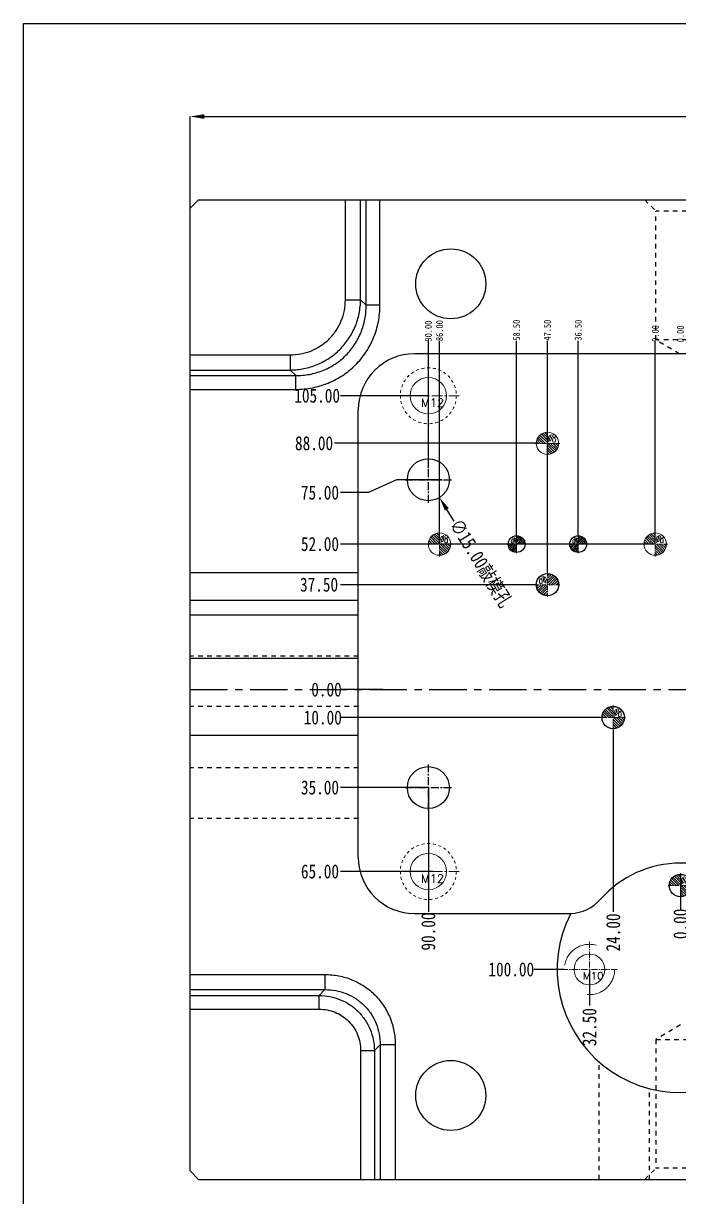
# Model space of a CAD drawing. Header units: millimetres. Extents: x 4 to 4769, y -754 to 1427.
# Drawn here: x 2815.1 to 3049.6, y 30.1 to 449.9 of the extents above; entities that cross this region are included whole.
import ezdxf
from ezdxf.enums import TextEntityAlignment as Align

# ---------------------------------------------------------------- set-up
doc = ezdxf.new("R2010")
doc.units = ezdxf.units.MM
doc.header["$LTSCALE"] = 16.335
doc.header["$PDMODE"] = 3
doc.header["$PDSIZE"] = 0.3125
doc.linetypes.add('CENTER', pattern=[0.6, 0.375, -0.075, 0.075, -0.075])
doc.linetypes.add('HIDDEN', pattern=[0.2, 0.1, -0.1])
doc.layers.get('0').update_dxf_attribs({"linetype": 'CONTINUOUS'})
doc.layers.get('Defpoints').update_dxf_attribs({"linetype": 'CONTINUOUS'})
doc.layers.add('DEFAULT_2', color=8, linetype='HIDDEN')
for name, color, linetype, lineweight in [('dim', 82, 'CONTINUOUS', 9), ('epin', 13, 'CONTINUOUS', 9), ('screw', 33, 'CONTINUOUS', 13)]:
    doc.layers.add(name, color=color, linetype=linetype, lineweight=lineweight)
doc.styles.get("Standard").update_dxf_attribs({"font": 'txt', "width": 0.8})
doc.styles.add('TXT', font='txt.shx', dxfattribs={"bigfont": 'gbcbig.shx'})
doc.styles.add('TXT05', font='txt.shx', dxfattribs={"width": 0.5, "bigfont": 'gbcbig.shx'})
doc.dimstyles.get("Standard").update_dxf_attribs({"dimtxt": 0.15625, "dimasz": 0.1875, "dimexe": 0.125, "dimexo": 0.0625, "dimtad": 0, "dimtih": 1, "dimtoh": 1, "dimdsep": 46, "dimtxsty": 'Standard', "dimcen": 0.09, "dimadec": 0, "dimazin": 0, "dimtp": 0.01, "dimtm": 0.01, "dimtfac": 1, "dimtofl": 0, "dimtmove": 0, "dimatfit": 3, "dimfxl": 0, "dimtolj": 1, "dimarcsym": 0})

# ---------------------------------------------------------------- blocks, each defined once
blk = doc.blocks.new('epin_ejp_8')
at = {"layer": 'epin'}
h = blk.add_hatch(dxfattribs=at)
h.set_pattern_fill('_ANSI31', color=123, scale=0.2, angle=90, style=0)
h.set_pattern_definition([(135, (-1217.56114, 35.9661), (-0.4490128, -0.4490128), [])])
h.paths.add_polyline_path([(0, 4, 0.414214), (-4, 0), (0, 0)])
h.paths.add_polyline_path([(4, 0), (0, 0), (0, -4, 0.414214)])
at = {"layer": 'epin', "color": 1, "linetype": 'CENTER', "ltscale": 0.248791}
for p, q in [((0, -4.4), (0, 4.4)), ((-4.4, 0), (4.4, 0))]:
    blk.add_line(p, q, dxfattribs=at)
at = {"layer": 'epin'}
blk.add_circle((0, 0), 4, dxfattribs=at)
at = {"layer": 'epin', "color": 6, "style": 'TXT05', "width": 0.5}
blk.add_text('%%c8', height=2.8, dxfattribs=at).set_placement((0.16, 0.4))
blk = doc.blocks.new('epin_ejp_6')
at = {"layer": 'epin'}
h = blk.add_hatch(dxfattribs=at)
h.set_pattern_fill('_ANSI31', color=123, scale=0.15, angle=90, style=0)
h.set_pattern_definition([(135, (-648.39147, -667.1919), (-0.3367596, -0.3367596), [])])
h.paths.add_polyline_path([(0, 3, 0.4142136), (-3, 0), (0, 0)])
h.paths.add_polyline_path([(3, 0), (0, 0), (0, -3, 0.4142136)])
at = {"layer": 'epin', "color": 1, "linetype": 'CENTER', "ltscale": 0.12}
for p, q in [((-3.3, 0), (3.3, 0)), ((0, -3.3), (0, 3.3))]:
    blk.add_line(p, q, dxfattribs=at)
at = {"layer": 'epin'}
blk.add_circle((0, 0), 3, dxfattribs=at)
at = {"layer": 'epin', "color": 6, "style": 'TXT05', "width": 0.5}
blk.add_text('%%c6', height=2.1, dxfattribs=at).set_placement((0.995, 1.35), align=Align.MIDDLE)
blk = doc.blocks.new('screw_m12_i')
at = {"layer": 'screw', "color": 1, "linetype": 'CENTER', "ltscale": 0.621977}
for p, q in [((0, -11), (0, 11)), ((-11, 0), (11, 0))]:
    blk.add_line(p, q, dxfattribs=at)
at = {"layer": 'screw', "color": 8, "linetype": 'HIDDEN', "ltscale": 0.621977}
blk.add_circle((0, 0), 10, dxfattribs=at)
at = {"layer": 'screw', "color": 33}
blk.add_circle((0, 0), 6.5, dxfattribs=at)
at = {"layer": 'screw', "color": 6, "style": 'TXT'}
blk.add_text('M12', height=3, dxfattribs=at).set_placement((-2.6, -4))
blk = doc.blocks.new('screw_m10_i')
at = {"layer": 'screw', "color": 1, "linetype": 'CENTER', "ltscale": 0.36}
for p, q in [((0, -9.9), (0, 9.9)), ((-9.9, 0), (9.9, 0))]:
    blk.add_line(p, q, dxfattribs=at)
at = {"layer": 'screw', "color": 8, "linetype": 'HIDDEN', "ltscale": 9.144}
blk.add_circle((0, 0), 9, dxfattribs=at)
at = {"layer": 'screw', "color": 33}
blk.add_circle((0, 0), 5.5, dxfattribs=at)
at = {"layer": 'screw', "color": 6, "style": 'TXT'}
blk.add_text('M10', height=2.7, dxfattribs=at).set_placement((-2.34, -3.6))
blk = doc.blocks.new('*D225')
at = {"color": 4, "lineweight": -2, "transparency": 16777216}
blk.add_line((2968.87, 272.03), (2966.23, 276.28), dxfattribs=at)
at = {"color": 4, "transparency": 16777216}
blk.add_solid([(2966.93, 276.72), (2965.52, 275.83), (2963.58, 280.52)], dxfattribs=at)
at = {"layer": 'Defpoints', "color": 0, "transparency": 16777216}
for p in [(2955.65, 293.25), (2963.58, 280.52)]:
    blk.add_point(p, dxfattribs=at)
at = {"color": 6, "transparency": 16777216, "insert": (2978.25, 256.97), "char_height": 5, "attachment_point": 5, "rotation": 301.9169}
blk.add_mtext('\\A1;∅15.00{\\fSimSun|b0|i0|c134|p2;敲模孔}', dxfattribs=at)
blk = doc.blocks.new('*D231')
at = {"color": 4, "lineweight": -2, "transparency": 16777216}
for p, q in [((2874.62, 372.09), (2874.62, 416.66)), ((2879.62, 416.66), (3056.41, 416.66)), ((3219.62, 416.66), (3074.41, 416.66)), ((3224.62, 372.09), (3224.62, 416.66))]:
    blk.add_line(p, q, dxfattribs=at)
at = {"color": 4, "transparency": 16777216}
for points in [[(2879.62, 417.5), (2879.62, 415.83), (2874.62, 416.66)], [(3219.62, 417.5), (3219.62, 415.83), (3224.62, 416.66)]]:
    blk.add_solid(points, dxfattribs=at)
at = {"layer": 'Defpoints', "color": 0, "transparency": 16777216}
for p in [(2874.62, 416.66), (2874.62, 372.09), (3224.62, 372.09)]:
    blk.add_point(p, dxfattribs=at)
at = {"color": 6, "transparency": 16777216, "insert": (3065.41, 416.66), "char_height": 5, "attachment_point": 5}
blk.add_mtext('\\A1;350.00', dxfattribs=at)
blk = doc.blocks.new('*D245')
at = {"color": 4, "lineweight": -2, "transparency": 16777216}
blk.add_line((3049.62, 146.29), (3049.62, 133.18), dxfattribs=at)
at = {"layer": 'Defpoints', "color": 0, "transparency": 16777216}
for p in [(3049.62, 211.89), (3049.62, 146.29), (3049.62, 133.18)]:
    blk.add_point(p, dxfattribs=at)
at = {"color": 6, "transparency": 16777216, "insert": (3049.62, 128.18), "char_height": 5, "attachment_point": 5, "rotation": 90}
blk.add_mtext('\\A1;0.00', dxfattribs=at)
blk = doc.blocks.new('*D247')
at = {"layer": 'Defpoints', "color": 0, "transparency": 16777216}
for p in [(3049.62, 336.49), (3049.62, 336.49), (3049.62, 211.89)]:
    blk.add_point(p, dxfattribs=at)
at = {"layer": 'dim', "color": 6, "transparency": 16777216, "insert": (3049.62, 338.99), "char_height": 2.5, "attachment_point": 5, "rotation": 90}
blk.add_mtext('\\A1;0.00', dxfattribs=at)
blk = doc.blocks.new('*D255')
at = {"color": 4, "lineweight": -2, "transparency": 16777216}
blk.add_line((2943.51, 211.89), (2928.26, 211.89), dxfattribs=at)
at = {"layer": 'Defpoints', "color": 0, "transparency": 16777216}
for p in [(2928.26, 211.89), (2943.51, 211.89), (3049.62, 211.89)]:
    blk.add_point(p, dxfattribs=at)
at = {"color": 6, "transparency": 16777216, "insert": (2923.26, 211.89), "char_height": 5, "attachment_point": 5}
blk.add_mtext('\\A1;0.00', dxfattribs=at)
blk = doc.blocks.new('*D261')
at = {"color": 4, "lineweight": -2, "transparency": 16777216}
blk.add_line((2997.72, 249.38), (2928.26, 249.38), dxfattribs=at)
at = {"layer": 'Defpoints', "color": 0, "transparency": 16777216}
for p in [(2928.26, 249.38), (2997.72, 249.38), (3049.62, 211.89)]:
    blk.add_point(p, dxfattribs=at)
at = {"color": 6, "transparency": 16777216, "insert": (2920.6, 249.38), "char_height": 5, "attachment_point": 5}
blk.add_mtext('\\A1;37.50', dxfattribs=at)
blk = doc.blocks.new('*D262')
at = {"color": 4, "lineweight": -2, "transparency": 16777216}
blk.add_line((3040.62, 263.88), (2928.26, 263.88), dxfattribs=at)
at = {"layer": 'Defpoints', "color": 0, "transparency": 16777216}
for p in [(2928.26, 263.88), (3040.62, 263.88), (3049.62, 211.89)]:
    blk.add_point(p, dxfattribs=at)
at = {"color": 6, "transparency": 16777216, "insert": (2920.93, 263.88), "char_height": 5, "attachment_point": 5}
blk.add_mtext('\\A1;52.00', dxfattribs=at)
blk = doc.blocks.new('*D264')
at = {"color": 4, "lineweight": -2, "transparency": 16777216}
for p, q in [((2948.26, 286.89), (2938.26, 282.26)), ((2964.43, 286.89), (2948.26, 286.89)), ((2938.26, 282.26), (2928.26, 282.26))]:
    blk.add_line(p, q, dxfattribs=at)
at = {"layer": 'Defpoints', "color": 0, "transparency": 16777216}
for p in [(2964.43, 286.89), (2928.26, 282.26), (3049.62, 211.89)]:
    blk.add_point(p, dxfattribs=at)
at = {"color": 6, "transparency": 16777216, "insert": (2920.93, 282.26), "char_height": 5, "attachment_point": 5}
blk.add_mtext('\\A1;75.00', dxfattribs=at)
blk = doc.blocks.new('*D265')
at = {"color": 4, "lineweight": -2, "transparency": 16777216}
blk.add_line((2959.62, 316.89), (2928.26, 316.89), dxfattribs=at)
at = {"layer": 'Defpoints', "color": 0, "transparency": 16777216}
for p in [(2928.26, 316.89), (2959.62, 316.89), (3049.62, 211.89)]:
    blk.add_point(p, dxfattribs=at)
at = {"color": 6, "transparency": 16777216, "insert": (2919.93, 316.89), "char_height": 5, "attachment_point": 5}
blk.add_mtext('\\A1;105.00', dxfattribs=at)
blk = doc.blocks.new('*D266')
at = {"color": 4, "lineweight": -2, "transparency": 16777216}
blk.add_line((3021.22, 201.89), (2928.26, 201.89), dxfattribs=at)
at = {"layer": 'Defpoints', "color": 0, "transparency": 16777216}
for p in [(3049.62, 211.89), (2928.26, 201.89), (3021.22, 201.89)]:
    blk.add_point(p, dxfattribs=at)
at = {"color": 6, "transparency": 16777216, "insert": (2921.93, 201.89), "char_height": 5, "attachment_point": 5}
blk.add_mtext('\\A1;10.00', dxfattribs=at)
blk = doc.blocks.new('*D267')
at = {"color": 4, "lineweight": -2, "transparency": 16777216}
blk.add_line((2959.62, 176.89), (2928.26, 176.89), dxfattribs=at)
at = {"layer": 'Defpoints', "color": 0, "transparency": 16777216}
for p in [(3049.62, 211.89), (2928.26, 176.89), (2959.62, 176.89)]:
    blk.add_point(p, dxfattribs=at)
at = {"color": 6, "transparency": 16777216, "insert": (2920.93, 176.89), "char_height": 5, "attachment_point": 5}
blk.add_mtext('\\A1;35.00', dxfattribs=at)
blk = doc.blocks.new('*D268')
at = {"color": 4, "lineweight": -2, "transparency": 16777216}
blk.add_line((2961.25, 146.89), (2928.26, 146.89), dxfattribs=at)
at = {"layer": 'Defpoints', "color": 0, "transparency": 16777216}
for p in [(3049.62, 211.89), (2928.26, 146.89), (2961.25, 146.89)]:
    blk.add_point(p, dxfattribs=at)
at = {"color": 6, "transparency": 16777216, "insert": (2920.93, 146.89), "char_height": 5, "attachment_point": 5}
blk.add_mtext('\\A1;65.00', dxfattribs=at)
blk = doc.blocks.new('*D256')
at = {"color": 4, "lineweight": -2, "transparency": 16777216}
blk.add_line((3008.12, 111.89), (2997.22, 111.89), dxfattribs=at)
at = {"layer": 'Defpoints', "color": 0, "transparency": 16777216}
for p in [(3049.62, 211.89), (2997.22, 111.89), (3008.12, 111.89)]:
    blk.add_point(p, dxfattribs=at)
at = {"color": 6, "transparency": 16777216, "insert": (2989.22, 111.89), "char_height": 5, "attachment_point": 5}
blk.add_mtext('\\A1;100.00', dxfattribs=at)
blk = doc.blocks.new('*D257')
at = {"color": 4, "lineweight": -2, "transparency": 16777216}
blk.add_line((3017.12, 111.89), (3017.12, 98.97), dxfattribs=at)
at = {"layer": 'Defpoints', "color": 0, "transparency": 16777216}
for p in [(3049.62, 211.89), (3017.12, 111.89), (3017.12, 98.97)]:
    blk.add_point(p, dxfattribs=at)
at = {"color": 6, "transparency": 16777216, "insert": (3017.12, 91.3), "char_height": 5, "attachment_point": 5, "rotation": 90}
blk.add_mtext('\\A1;32.50', dxfattribs=at)
blk = doc.blocks.new('*D269')
at = {"layer": 'Defpoints', "color": 0, "transparency": 16777216}
for p in [(3013.12, 336.49), (3013.12, 267.18), (3049.62, 211.89)]:
    blk.add_point(p, dxfattribs=at)
at = {"layer": 'dim', "color": 4, "lineweight": -2, "transparency": 16777216}
blk.add_line((3013.12, 267.18), (3013.12, 336.49), dxfattribs=at)
at = {"layer": 'dim', "color": 6, "transparency": 16777216, "insert": (3013.12, 340.32), "char_height": 2.5, "attachment_point": 5, "rotation": 90}
blk.add_mtext('\\A1;36.50', dxfattribs=at)
blk = doc.blocks.new('*D270')
at = {"layer": 'Defpoints', "color": 0, "transparency": 16777216}
for p in [(3002.12, 336.49), (3002.12, 253.78), (3049.62, 211.89)]:
    blk.add_point(p, dxfattribs=at)
at = {"layer": 'dim', "color": 4, "lineweight": -2, "transparency": 16777216}
blk.add_line((3002.12, 253.78), (3002.12, 336.49), dxfattribs=at)
at = {"layer": 'dim', "color": 6, "transparency": 16777216, "insert": (3002.12, 340.32), "char_height": 2.5, "attachment_point": 5, "rotation": 90}
blk.add_mtext('\\A1;47.50', dxfattribs=at)
blk = doc.blocks.new('*D271')
at = {"layer": 'Defpoints', "color": 0, "transparency": 16777216}
for p in [(2991.12, 336.49), (2991.12, 266.88), (3049.62, 211.89)]:
    blk.add_point(p, dxfattribs=at)
at = {"layer": 'dim', "color": 4, "lineweight": -2, "transparency": 16777216}
blk.add_line((2991.12, 266.88), (2991.12, 336.49), dxfattribs=at)
at = {"layer": 'dim', "color": 6, "transparency": 16777216, "insert": (2991.12, 340.32), "char_height": 2.5, "attachment_point": 5, "rotation": 90}
blk.add_mtext('\\A1;58.50', dxfattribs=at)
blk = doc.blocks.new('*D273')
at = {"layer": 'Defpoints', "color": 0, "transparency": 16777216}
for p in [(2959.62, 336.49), (2959.62, 291.04), (3049.62, 211.89)]:
    blk.add_point(p, dxfattribs=at)
at = {"layer": 'dim', "color": 4, "lineweight": -2, "transparency": 16777216}
blk.add_line((2959.62, 291.04), (2959.62, 336.49), dxfattribs=at)
at = {"layer": 'dim', "color": 6, "transparency": 16777216, "insert": (2959.62, 339.99), "char_height": 2.5, "attachment_point": 5, "rotation": 90}
blk.add_mtext('\\A1;90.00', dxfattribs=at)
blk = doc.blocks.new('*D259')
at = {"color": 4, "lineweight": -2, "transparency": 16777216}
blk.add_line((3025.62, 197.49), (3025.62, 132.45), dxfattribs=at)
at = {"layer": 'Defpoints', "color": 0, "transparency": 16777216}
for p in [(3049.62, 211.89), (3025.62, 197.49), (3025.62, 132.45)]:
    blk.add_point(p, dxfattribs=at)
at = {"color": 6, "transparency": 16777216, "insert": (3025.62, 125.11), "char_height": 5, "attachment_point": 5, "rotation": 90}
blk.add_mtext('\\A1;24.00', dxfattribs=at)
blk = doc.blocks.new('*D260')
at = {"color": 4, "lineweight": -2, "transparency": 16777216}
blk.add_line((2959.62, 176.89), (2959.62, 132.45), dxfattribs=at)
at = {"layer": 'Defpoints', "color": 0, "transparency": 16777216}
for p in [(3049.62, 211.89), (2959.62, 176.89), (2959.62, 132.45)]:
    blk.add_point(p, dxfattribs=at)
at = {"color": 6, "transparency": 16777216, "insert": (2959.62, 125.45), "char_height": 5, "attachment_point": 5, "rotation": 90}
blk.add_mtext('\\A1;90.00', dxfattribs=at)
blk = doc.blocks.new('*D284')
at = {"layer": 'Defpoints', "color": 0, "transparency": 16777216}
for p in [(3040.62, 336.49), (3040.62, 263.89), (3049.62, 211.89)]:
    blk.add_point(p, dxfattribs=at)
at = {"layer": 'dim', "color": 4, "lineweight": -2, "transparency": 16777216}
blk.add_line((3040.62, 263.89), (3040.62, 336.49), dxfattribs=at)
at = {"layer": 'dim', "color": 6, "transparency": 16777216, "insert": (3040.62, 339.16), "char_height": 2.5, "attachment_point": 5, "rotation": 90}
blk.add_mtext('\\A1;9.00', dxfattribs=at)
blk = doc.blocks.new('*D285')
at = {"layer": 'Defpoints', "color": 0, "transparency": 16777216}
for p in [(2963.62, 336.49), (2963.62, 263.89), (3049.62, 211.89)]:
    blk.add_point(p, dxfattribs=at)
at = {"layer": 'dim', "color": 4, "lineweight": -2, "transparency": 16777216}
blk.add_line((2963.62, 263.89), (2963.62, 336.49), dxfattribs=at)
at = {"layer": 'dim', "color": 6, "transparency": 16777216, "insert": (2963.62, 340.16), "char_height": 2.5, "attachment_point": 5, "rotation": 90}
blk.add_mtext('\\A1;86.00', dxfattribs=at)
blk = doc.blocks.new('*D289')
at = {"color": 4, "lineweight": -2, "transparency": 16777216}
blk.add_line((2998.82, 299.89), (2926.15, 299.89), dxfattribs=at)
at = {"layer": 'Defpoints', "color": 0, "transparency": 16777216}
for p in [(2926.15, 299.89), (2998.82, 299.89), (3049.62, 211.89)]:
    blk.add_point(p, dxfattribs=at)
at = {"color": 6, "transparency": 16777216, "insert": (2918.82, 299.89), "char_height": 5, "attachment_point": 5}
blk.add_mtext('\\A1;88.00', dxfattribs=at)

msp = doc.modelspace()

# ---------------------------------------------------------------- linework, layer by layer
at = {"color": 7, "linetype": 'Continuous'}
for p, q in [((2877.619, 386.885), (2874.619, 383.885)), ((2877.619, 386.885), (3221.619, 386.885)), ((2930.003, 351.196), (2930.003, 386.885)), ((2935.42, 351.196), (2935.42, 386.885)), ((2937.417, 349.2), (2937.417, 386.885)), ((2942.341, 349.2), (2942.341, 386.885)), ((2874.619, 39.885), (2874.619, 383.885)), ((2930.003, 351.196), (2935.42, 351.196)), ((2935.42, 351.196), (2937.417, 349.2)), ((2942.341, 349.2), (2937.417, 349.2)), ((3144.619, 331.885), (2954.619, 331.885)), ((2874.619, 331.5), (2910.307, 331.5)), ((2910.307, 331.5), (2910.307, 326.084)), ((2874.619, 326.084), (2910.307, 326.084)), ((2874.619, 324.087), (2912.304, 324.087)), ((2910.307, 326.084), (2912.304, 324.087)), ((2912.304, 319.163), (2912.304, 324.087)), ((2874.619, 319.163), (2912.304, 319.163)), ((2934.619, 151.885), (2934.619, 311.885)), ((2934.619, 253.594), (2874.619, 253.594)), ((2934.619, 243.746), (2874.619, 243.746)), ((2934.619, 238.43), (2874.619, 238.43)), ((2934.619, 222.964), (2874.619, 222.964)), ((2934.619, 195.506), (2874.619, 195.506)), ((2954.619, 131.885), (3010.427, 131.885)), ((2874.619, 110.093), (2922.714, 110.093)), ((2922.714, 110.093), (2922.714, 104.677)), ((2874.619, 104.677), (2922.714, 104.677)), ((2874.619, 102.627), (2920.664, 102.627)), ((2920.664, 102.627), (2922.714, 104.677)), ((2920.664, 97.703), (2920.664, 102.627)), ((2874.619, 97.703), (2920.664, 97.703)), ((2940.36, 82.931), (2942.41, 84.98)), ((2942.41, 84.98), (2942.41, 36.885)), ((2947.826, 84.98), (2942.41, 84.98)), ((2947.826, 84.98), (2947.826, 36.885)), ((2935.436, 82.931), (2935.436, 36.885)), ((2935.436, 82.931), (2940.36, 82.931)), ((2940.36, 82.931), (2940.36, 36.885)), ((2874.619, 39.885), (2877.619, 36.885)), ((2877.619, 36.885), (3209.619, 36.885))]:
    msp.add_line(p, q, dxfattribs=at)
at = {"color": 1, "linetype": 'CENTER', "ltscale": 0.466483}
for p, q in [((2959.619, 278.635), (2959.619, 295.135)), ((2951.369, 286.885), (2967.869, 286.885)), ((2959.619, 168.635), (2959.619, 185.135)), ((2951.369, 176.885), (2967.869, 176.885))]:
    msp.add_line(p, q, dxfattribs=at)
at = {"color": 1, "linetype": 'CENTER', "ltscale": 2.176921}
msp.add_line((2874.619, 211.885), (3224.619, 211.885), dxfattribs=at)
msp.add_lwpolyline([(2815.108, 449.898), (3526.143, 449.898), (3526.143, -232.949), (2815.108, -232.949)], close=True)
at = {"color": 7, "linetype": 'Continuous'}
for centre, radius in [((2967.619, 356.885), 12.5), ((2959.619, 286.885), 7.5), ((2991.119, 263.885), 3), ((3013.119, 263.885), 3), ((3002.119, 249.385), 4), ((3025.619, 201.885), 4), ((2959.619, 176.885), 7.5), ((3049.619, 141.885), 4), ((2967.619, 66.885), 12.5)]:
    msp.add_circle(centre, radius, dxfattribs=at)
for centre, radius, start, end in [((2954.619, 311.885), 20, 90, 180), ((2954.619, 151.885), 20, 180, 270), ((3049.619, 111.885), 38, 41.32866, 138.67134), ((3009.819, 146.885), 15, 272.34279, 318.67134), ((3049.619, 111.885), 44, 152.96431, 27.03569)]:
    msp.add_arc(centre, radius, start, end, dxfattribs=at)
for points, knots in [([(2910.307, 326.084), (2911.946, 326.094), (2915.231, 326.43), (2919.964, 327.872), (2924.33, 330.205), (2928.158, 333.345), (2931.298, 337.172), (2933.631, 341.539), (2935.073, 346.272), (2935.409, 349.557), (2935.42, 351.196)], [0, 0, 0, 0, 0.1249728, 0.2499549, 0.374964, 0.499983, 0.6250019, 0.750015, 0.8750128, 1, 1, 1, 1]), ([(2910.307, 331.5), (2911.596, 331.5), (2914.181, 331.747), (2917.909, 332.858), (2921.349, 334.678), (2924.361, 337.142), (2926.825, 340.154), (2928.645, 343.594), (2929.756, 347.322), (2930.003, 349.907), (2930.003, 351.196)], [0, 0, 0, 0, 0.1250108, 0.2500002, 0.3749931, 0.4999828, 0.6249725, 0.7499693, 0.8749748, 1, 1, 1, 1]), ([(2912.304, 319.163), (2914.269, 319.163), (2918.211, 319.54), (2923.896, 321.234), (2929.142, 324.009), (2933.736, 327.767), (2937.494, 332.361), (2940.269, 337.607), (2941.964, 343.292), (2942.341, 347.234), (2942.341, 349.2)], [0, 0, 0, 0, 0.1250087, 0.2500071, 0.3750005, 0.4999915, 0.6249825, 0.7499758, 0.8749763, 1, 1, 1, 1]), ([(2912.304, 324.087), (2913.95, 324.078), (2917.254, 324.373), (2922.025, 325.766), (2926.43, 328.075), (2930.285, 331.218), (2933.429, 335.073), (2935.737, 339.478), (2937.13, 344.249), (2937.426, 347.553), (2937.417, 349.2)], [0, 0, 0, 0, 0.1249825, 0.2499757, 0.3749802, 0.4999914, 0.6250026, 0.750007, 0.8750023, 1, 1, 1, 1]), ([(2922.714, 110.093), (2924.357, 110.093), (2927.653, 109.778), (2932.406, 108.361), (2936.792, 106.041), (2940.633, 102.9), (2943.774, 99.059), (2946.095, 94.673), (2947.511, 89.92), (2947.826, 86.624), (2947.826, 84.98)], [0, 0, 0, 0, 0.1250095, 0.2500094, 0.3750043, 0.4999912, 0.6249806, 0.7499762, 0.8749777, 1, 1, 1, 1]), ([(2920.664, 102.627), (2921.949, 102.618), (2924.524, 102.351), (2928.234, 101.217), (2931.656, 99.386), (2934.656, 96.923), (2937.119, 93.923), (2938.951, 90.501), (2940.085, 86.791), (2940.351, 84.216), (2940.36, 82.931)], [0, 0, 0, 0, 0.1249584, 0.2499416, 0.37496, 0.499992, 0.6250241, 0.7500456, 0.8750365, 1, 1, 1, 1]), ([(2922.714, 104.677), (2924.006, 104.687), (2926.599, 104.461), (2930.347, 103.376), (2933.808, 101.57), (2936.836, 99.103), (2939.303, 96.076), (2941.11, 92.614), (2942.195, 88.866), (2942.42, 86.273), (2942.41, 84.98)], [0, 0, 0, 0, 0.1249569, 0.2499462, 0.3749635, 0.499991, 0.6250212, 0.7500393, 0.8750302, 1, 1, 1, 1]), ([(2920.664, 97.703), (2921.631, 97.703), (2923.569, 97.518), (2926.365, 96.684), (2928.945, 95.32), (2931.205, 93.472), (2933.053, 91.212), (2934.418, 88.632), (2935.251, 85.836), (2935.436, 83.898), (2935.436, 82.931)], [0, 0, 0, 0, 0.1250086, 0.2500018, 0.3749986, 0.4999918, 0.6249853, 0.7499853, 0.8749862, 1, 1, 1, 1])]:
    msp.add_open_spline(points, degree=3, knots=knots, dxfattribs=at)
at = {"layer": 'DEFAULT_2', "color": 8, "linetype": 'HIDDEN'}
for p, q in [((3036.869, 386.885), (3040.869, 382.885)), ((3040.869, 336.885), (3040.869, 382.885)), ((3058.369, 382.885), (3040.869, 382.885)), ((3049.19, 331.885), (3040.869, 336.885)), ((3058.369, 336.885), (3040.869, 336.885)), ((2934.619, 223.885), (2874.619, 223.885)), ((2934.619, 205.885), (2874.619, 205.885)), ((2934.619, 183.885), (2874.619, 183.885)), ((2934.619, 165.885), (2874.619, 165.885)), ((3049.619, 92.143), (3040.869, 86.885)), ((3040.869, 86.885), (3058.369, 86.885)), ((3040.869, 86.885), (3040.869, 40.885)), ((3020.619, 36.885), (3020.619, 78.794)), ((3038.619, 36.885), (3038.619, 69.282)), ((3036.869, 36.885), (3040.869, 40.885)), ((3058.369, 40.885), (3040.869, 40.885))]:
    msp.add_line(p, q, dxfattribs=at)

# ---------------------------------------------------------------- block references
at = {"layer": 'epin'}
for p in [(3002.119, 299.885), (2963.619, 263.885), (3040.619, 263.885), (3025.619, 201.885), (3049.619, 141.885)]:
    msp.add_blockref('epin_ejp_8', p, dxfattribs=at)
at = {"layer": 'epin', "xscale": -1, "rotation": 2.800233405153563e-06}
msp.add_blockref('epin_ejp_6', (2991.119, 263.885), dxfattribs=at)
at = {"layer": 'epin', "xscale": -1}
for name, p in [('epin_ejp_6', (3013.119, 263.885)), ('epin_ejp_8', (3002.119, 249.385))]:
    msp.add_blockref(name, p, dxfattribs=at)
at = {"layer": 'screw'}
for name, p in [('screw_m12_i', (2959.619, 316.885)), ('screw_m12_i', (2959.619, 146.885)), ('screw_m10_i', (3017.119, 111.885))]:
    msp.add_blockref(name, p, dxfattribs=at)

# ---------------------------------------------------------------- dimensions: what is measured, and where the dimension line sits
dim = msp.add_linear_dim(base=(2874.619, 416.663), p1=(3224.619, 372.091), p2=(2874.619, 372.091), dimstyle='Standard', override={"dimtxt": 5, "dimasz": 5, "dimexe": 0, "dimexo": 0, "dimgap": 0, "dimtih": 0, "dimtoh": 0, "dimzin": 0, "dimcen": 0, "dimclrd": 4, "dimclre": 4, "dimclrt": 6, "dimtp": 0, "dimtm": 0, "dimtzin": 0})
dim.commit()
dim.dimension.update_dxf_attribs({"geometry": '*D231', "text_midpoint": (3065.41, 416.663), "dimtype": 160})
for feature_location, offset, dtype, origin, picture, middle in [((2959.619, 316.885), (-31.357, 0), 0, (3049.619, 211.885), '*D265', (2919.929, 316.885)), ((2998.819, 299.885), (-72.665, 0), 0, (3049.619, 211.885), '*D289', (2918.82, 299.885)), ((2964.427, 286.885), (-36.165, -4.625), 0, (3049.619, 211.885), '*D264', (2920.929, 282.26)), ((3040.619, 263.885), (-112.357, 0), 0, (3049.619, 211.885), '*D262', (2920.929, 263.885)), ((2997.719, 249.385), (-69.457, 0), 0, (3049.619, 211.885), '*D261', (2920.595, 249.385)), ((2943.509441524, 211.885205182), (-15.247437148, 0), 0, (3049.618524936, 211.885205182), '*D255', (2923.262004377, 211.885205182)), ((2959.619, 176.885), (-31.357, 0), 0, (3049.619, 211.885), '*D267', (2920.929, 176.885)), ((2961.25, 146.885), (-32.988, 0), 0, (3049.619, 211.885), '*D268', (2920.929, 146.885)), ((3021.219, 201.885), (-92.957, 0), 0, (3049.619, 211.885), '*D266', (2921.929, 201.885)), ((2959.619, 176.885), (0, -44.438), 1, (3049.619, 211.885), '*D260', (2959.619, 125.447)), ((3008.119, 111.885), (-10.899, 0), 0, (3049.619, 211.885), '*D256', (2989.22, 111.885)), ((3017.119, 111.885), (0, -12.914), 1, (3049.619, 211.885), '*D257', (3017.119, 91.304)), ((3025.619, 197.485), (0, -65.038), 1, (3049.619, 211.885), '*D259', (3025.619, 125.114)), ((3049.618524936, 146.285205172), (0, -13.105834307), 1, (3049.618524936, 211.885205182), '*D245', (3049.618524936, 128.179370865))]:
    dim = msp.add_ordinate_dim(feature_location=feature_location, offset=offset, dtype=dtype, origin=origin, dimstyle='Standard', override={"dimtxt": 5, "dimasz": 5, "dimexe": 0, "dimexo": 0, "dimgap": 0, "dimtih": 0, "dimtoh": 0, "dimzin": 0, "dimcen": 0, "dimclrd": 4, "dimclre": 4, "dimclrt": 6, "dimtp": 0, "dimtm": 0, "dimtzin": 0})
    dim.commit()
    dim.dimension.update_dxf_attribs({"geometry": picture, "text_midpoint": middle})
dim = msp.add_diameter_dim_2p(p1=(2955.653, 293.251), p2=(2963.584, 280.519), text='<>{\\fSimSun|b0|i0|c134|p2;敲模孔}', dimstyle='Standard', override={"dimtxt": 5, "dimasz": 5, "dimexe": 0, "dimexo": 0, "dimgap": 0, "dimtih": 0, "dimtoh": 0, "dimzin": 0, "dimcen": 0, "dimclrd": 4, "dimclre": 4, "dimclrt": 6, "dimtp": 0, "dimtm": 0, "dimtzin": 0})
dim.commit()
dim.dimension.update_dxf_attribs({"geometry": '*D225', "text_midpoint": (2978.252, 256.969)})
at = {"layer": 'dim'}
for feature_location, offset, origin, picture, middle in [((2963.618, 263.885), (0, 72.604), (3049.619, 211.885), '*D285', (2963.618, 340.156)), ((2991.119, 266.885), (0, 69.604), (3049.619, 211.885), '*D271', (2991.119, 340.322)), ((3002.119, 253.785), (0, 82.704), (3049.619, 211.885), '*D270', (3002.119, 340.322)), ((3013.119, 267.185), (0, 69.304), (3049.619, 211.885), '*D269', (3013.119, 340.322)), ((2959.619, 291.041), (0, 45.448), (3049.619, 211.885), '*D273', (2959.619, 339.989)), ((3040.619, 263.885), (0, 72.604), (3049.619, 211.885), '*D284', (3040.619, 339.156)), ((3049.618524936, 336.488980319), (0, 0), (3049.618524936, 211.885205182), '*D247', (3049.618524936, 338.988980319))]:
    dim = msp.add_ordinate_dim(feature_location=feature_location, offset=offset, dtype=1, origin=origin, dimstyle='Standard', override={"dimtxt": 2.5, "dimasz": 2, "dimexe": 0, "dimexo": 0, "dimgap": 0, "dimtih": 0, "dimtoh": 0, "dimzin": 0, "dimcen": 0, "dimclrd": 4, "dimclre": 4, "dimclrt": 6, "dimtp": 0, "dimtm": 0, "dimtzin": 0}, dxfattribs=at)
    dim.commit()
    dim.dimension.update_dxf_attribs({"geometry": picture, "text_midpoint": middle})

doc.saveas('drawing.dxf')
